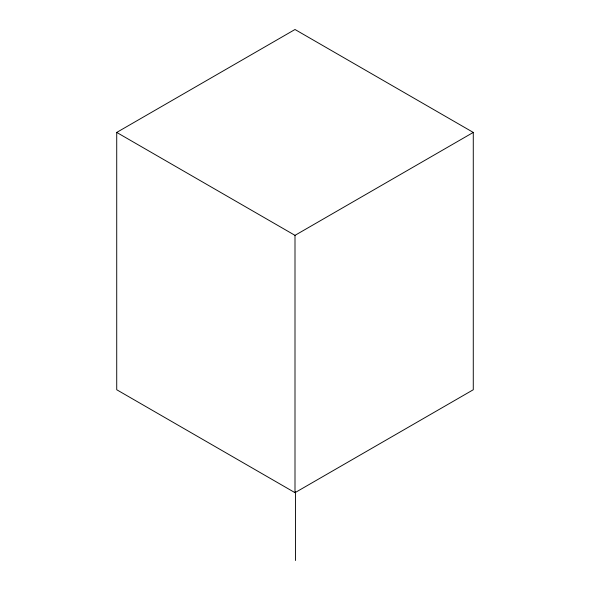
<?xml version="1.0" encoding="UTF-8"?>
<svg xmlns="http://www.w3.org/2000/svg" width="590" height="590" viewBox="0 0 590 590"><rect width="100%" height="100%" fill="white"/><g stroke="black" fill="none" stroke-linecap="round" stroke-linejoin="round"><path stroke-width="0.89" d="M116.724 132.425L295 29.5L473.276 132.425L473.276 389.747L295 492.672L116.724 389.747L116.724 132.425L295 235.351L473.276 132.425M295.443 491.441L295.443 560.5M295 235.351L295 492.672"/></g></svg>
